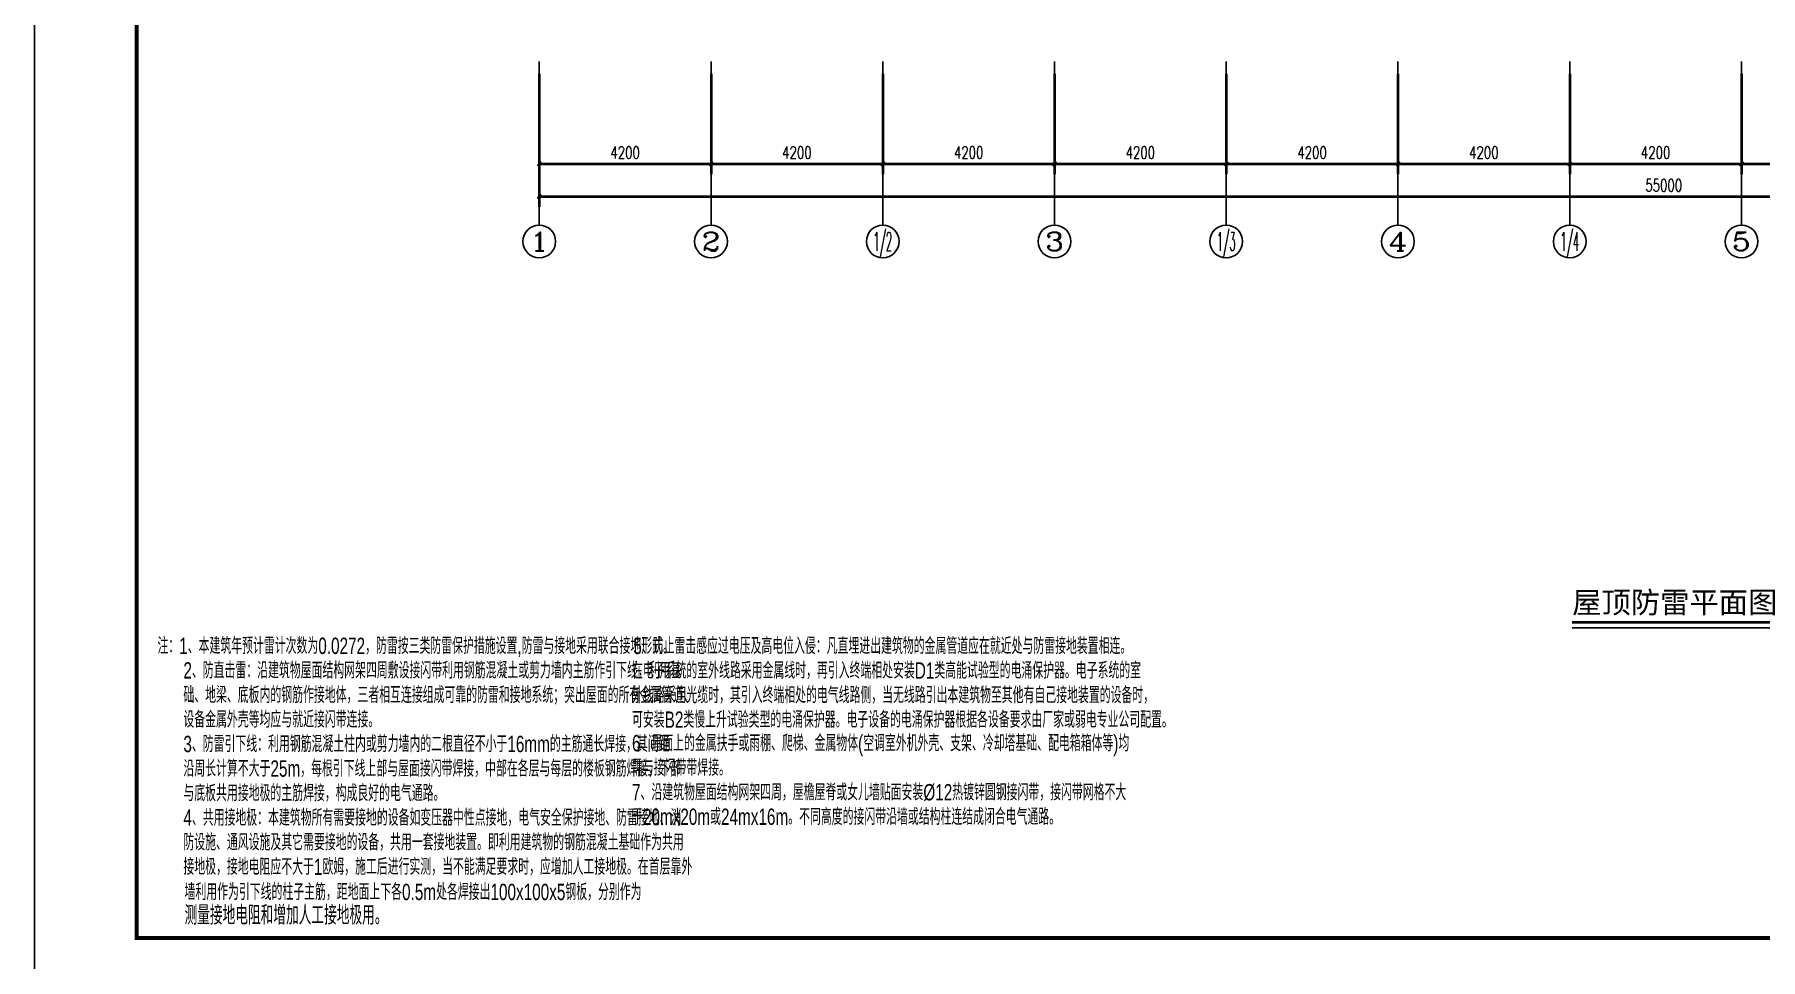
# Model space of a CAD drawing. Extents: x -24105 to 1725648, y 165513 to 982828.
# Drawn here: x 125533 to 167742, y 225388 to 248012 of the extents above; entities that cross this region are included whole.
import ezdxf
from ezdxf.enums import TextEntityAlignment as Align

# ---------------------------------------------------------------- set-up
doc = ezdxf.new("R2010")
doc.units = 0
doc.header["$LTSCALE"] = 1000
doc.header["$MEASUREMENT"] = 0
doc.layers.get('Defpoints').update_dxf_attribs({"color": 8})
for name, color, linetype in [('AXIS', 8, 'Continuous'), ('AXIS_TEXT', 8, 'Continuous'), ('C-AXIS(轴号)', 8, 'Continuous'), ('C-AXIS-T(字)', 8, 'Continuous'), ('DIM-照明', 3, 'Continuous'), ('DIM_SYMB', 8, 'Continuous'), ('图框', 140, 'Continuous')]:
    doc.layers.add(name, color=color, linetype=linetype)
doc.layers.add('WALL', color=8, linetype='Continuous', lineweight=40)
doc.styles.add('_TCH_AXIS', font='COMPLEX', dxfattribs={"bigfont": 'GBCBIG'})
doc.styles.add('_TCH_DIM_T3', font='SIMPLEX', dxfattribs={"width": 0.705882, "bigfont": 'GBCBIG'})
doc.styles.add('_TCH_LABEL', font='simhei.ttf')
doc.styles.add('COMPLEX', font='COMPLEX')
doc.styles.add('zjdz', font='zjdz-s.shx', dxfattribs={"width": 0.7, "bigfont": 'zjdz.shx'})
doc.dimstyles.new('_TCH_ARCH&&100', dxfattribs={"dimtxt": 297.5, "dimasz": 100, "dimexe": 250, "dimexo": 300, "dimgap": 126.25, "dimtad": 1, "dimdec": 0, "dimzin": 0, "dimdsep": 46, "dimtxsty": '_TCH_DIM_T3', "dimblk": 'ARCHTICK', "dimcen": 0.09, "dimclrt": 7, "dimazin": 2, "dimtfac": 1, "dimtdec": 0, "dimtix": 1, "dimtmove": 2, "dimatfit": 3, "dimfxl": 1, "dimtolj": 1, "dimtzin": 0, "dimarcsym": 0})

# ---------------------------------------------------------------- blocks, each defined once
blk = doc.blocks.new('_ArchTick')
at = {"color": 0, "linetype": 'ByBlock', "const_width": 0.4}
blk.add_lwpolyline([(-0.5, -0.5), (0.5, 0.5)], dxfattribs=at)
blk = doc.blocks.new('*D35')
at = {"layer": 'AXIS', "color": 0, "lineweight": -2, "transparency": 16777216}
for p, q in [((1484308, 980039), (1484308, 976789)), ((1539308, 980039), (1539308, 976789)), ((1484308, 977039), (1539308, 977039))]:
    blk.add_line(p, q, dxfattribs=at)
at = {"layer": 'Defpoints', "color": 0, "transparency": 16777216}
for p in [(1484308, 980339), (1539308, 980339), (1539308, 977039)]:
    blk.add_point(p, dxfattribs=at)
at = {"layer": 'AXIS', "color": 0, "lineweight": -2, "transparency": 16777216, "xscale": 100, "yscale": 100, "zscale": 100, "rotation": 180}
blk.add_blockref('_ArchTick', (1484308, 977039), dxfattribs=at)
at = {"layer": 'AXIS', "color": 0, "lineweight": -2, "transparency": 16777216, "xscale": 100, "yscale": 100, "zscale": 100}
blk.add_blockref('_ArchTick', (1539308, 977039), dxfattribs=at)
at = {"layer": 'AXIS', "color": 7, "transparency": 16777216, "insert": (1511808, 977314), "char_height": 297.5, "attachment_point": 5, "style": '_TCH_DIM_T3'}
blk.add_mtext('\\A1;55000', dxfattribs=at)
blk = doc.blocks.new('*D40')
at = {"layer": 'AXIS', "color": 0, "lineweight": -2, "transparency": 16777216}
for p, q in [((1513708, 980039), (1513708, 977589)), ((1523108, 980039), (1523108, 977589)), ((1513708, 977839), (1523108, 977839))]:
    blk.add_line(p, q, dxfattribs=at)
at = {"layer": 'Defpoints', "color": 0, "transparency": 16777216}
for p in [(1513708, 980339), (1523108, 980339), (1523108, 977839)]:
    blk.add_point(p, dxfattribs=at)
at = {"layer": 'AXIS', "color": 0, "lineweight": -2, "transparency": 16777216, "xscale": 100, "yscale": 100, "zscale": 100, "rotation": 180}
blk.add_blockref('_ArchTick', (1513708, 977839), dxfattribs=at)
at = {"layer": 'AXIS', "color": 0, "lineweight": -2, "transparency": 16777216, "xscale": 100, "yscale": 100, "zscale": 100}
blk.add_blockref('_ArchTick', (1523108, 977839), dxfattribs=at)
at = {"layer": 'AXIS', "color": 7, "transparency": 16777216, "insert": (1518408, 978114), "char_height": 297.5, "attachment_point": 5, "style": '_TCH_DIM_T3'}
blk.add_mtext('\\A1;9400', dxfattribs=at)
blk = doc.blocks.new('*D41')
at = {"layer": 'AXIS', "color": 0, "lineweight": -2, "transparency": 16777216}
for p, q in [((1509508, 980039), (1509508, 977589)), ((1513708, 980039), (1513708, 977589)), ((1509508, 977839), (1513708, 977839))]:
    blk.add_line(p, q, dxfattribs=at)
at = {"layer": 'Defpoints', "color": 0, "transparency": 16777216}
for p in [(1509508, 980339), (1513708, 980339), (1513708, 977839)]:
    blk.add_point(p, dxfattribs=at)
at = {"layer": 'AXIS', "color": 0, "lineweight": -2, "transparency": 16777216, "xscale": 100, "yscale": 100, "zscale": 100, "rotation": 180}
blk.add_blockref('_ArchTick', (1509508, 977839), dxfattribs=at)
at = {"layer": 'AXIS', "color": 0, "lineweight": -2, "transparency": 16777216, "xscale": 100, "yscale": 100, "zscale": 100}
blk.add_blockref('_ArchTick', (1513708, 977839), dxfattribs=at)
at = {"layer": 'AXIS', "color": 7, "transparency": 16777216, "insert": (1511608, 978114), "char_height": 297.5, "attachment_point": 5, "style": '_TCH_DIM_T3'}
blk.add_mtext('\\A1;4200', dxfattribs=at)
blk = doc.blocks.new('*D42')
at = {"layer": 'AXIS', "color": 0, "lineweight": -2, "transparency": 16777216}
for p, q in [((1505308, 980039), (1505308, 977589)), ((1509508, 980039), (1509508, 977589)), ((1505308, 977839), (1509508, 977839))]:
    blk.add_line(p, q, dxfattribs=at)
at = {"layer": 'Defpoints', "color": 0, "transparency": 16777216}
for p in [(1505308, 980339), (1509508, 980339), (1509508, 977839)]:
    blk.add_point(p, dxfattribs=at)
at = {"layer": 'AXIS', "color": 0, "lineweight": -2, "transparency": 16777216, "xscale": 100, "yscale": 100, "zscale": 100, "rotation": 180}
blk.add_blockref('_ArchTick', (1505308, 977839), dxfattribs=at)
at = {"layer": 'AXIS', "color": 0, "lineweight": -2, "transparency": 16777216, "xscale": 100, "yscale": 100, "zscale": 100}
blk.add_blockref('_ArchTick', (1509508, 977839), dxfattribs=at)
at = {"layer": 'AXIS', "color": 7, "transparency": 16777216, "insert": (1507408, 978114), "char_height": 297.5, "attachment_point": 5, "style": '_TCH_DIM_T3'}
blk.add_mtext('\\A1;4200', dxfattribs=at)
blk = doc.blocks.new('*D43')
at = {"layer": 'AXIS', "color": 0, "lineweight": -2, "transparency": 16777216}
for p, q in [((1501108, 980039), (1501108, 977589)), ((1505308, 980039), (1505308, 977589)), ((1501108, 977839), (1505308, 977839))]:
    blk.add_line(p, q, dxfattribs=at)
at = {"layer": 'Defpoints', "color": 0, "transparency": 16777216}
for p in [(1501108, 980339), (1505308, 980339), (1505308, 977839)]:
    blk.add_point(p, dxfattribs=at)
at = {"layer": 'AXIS', "color": 0, "lineweight": -2, "transparency": 16777216, "xscale": 100, "yscale": 100, "zscale": 100, "rotation": 180}
blk.add_blockref('_ArchTick', (1501108, 977839), dxfattribs=at)
at = {"layer": 'AXIS', "color": 0, "lineweight": -2, "transparency": 16777216, "xscale": 100, "yscale": 100, "zscale": 100}
blk.add_blockref('_ArchTick', (1505308, 977839), dxfattribs=at)
at = {"layer": 'AXIS', "color": 7, "transparency": 16777216, "insert": (1503208, 978114), "char_height": 297.5, "attachment_point": 5, "style": '_TCH_DIM_T3'}
blk.add_mtext('\\A1;4200', dxfattribs=at)
blk = doc.blocks.new('*D44')
at = {"layer": 'AXIS', "color": 0, "lineweight": -2, "transparency": 16777216}
for p, q in [((1496908, 980039), (1496908, 977589)), ((1501108, 980039), (1501108, 977589)), ((1496908, 977839), (1501108, 977839))]:
    blk.add_line(p, q, dxfattribs=at)
at = {"layer": 'Defpoints', "color": 0, "transparency": 16777216}
for p in [(1496908, 980339), (1501108, 980339), (1501108, 977839)]:
    blk.add_point(p, dxfattribs=at)
at = {"layer": 'AXIS', "color": 0, "lineweight": -2, "transparency": 16777216, "xscale": 100, "yscale": 100, "zscale": 100, "rotation": 180}
blk.add_blockref('_ArchTick', (1496908, 977839), dxfattribs=at)
at = {"layer": 'AXIS', "color": 0, "lineweight": -2, "transparency": 16777216, "xscale": 100, "yscale": 100, "zscale": 100}
blk.add_blockref('_ArchTick', (1501108, 977839), dxfattribs=at)
at = {"layer": 'AXIS', "color": 7, "transparency": 16777216, "insert": (1499008, 978114), "char_height": 297.5, "attachment_point": 5, "style": '_TCH_DIM_T3'}
blk.add_mtext('\\A1;4200', dxfattribs=at)
blk = doc.blocks.new('*D45')
at = {"layer": 'AXIS', "color": 0, "lineweight": -2, "transparency": 16777216}
for p, q in [((1492708, 980039), (1492708, 977589)), ((1496908, 980039), (1496908, 977589)), ((1492708, 977839), (1496908, 977839))]:
    blk.add_line(p, q, dxfattribs=at)
at = {"layer": 'Defpoints', "color": 0, "transparency": 16777216}
for p in [(1492708, 980339), (1496908, 980339), (1496908, 977839)]:
    blk.add_point(p, dxfattribs=at)
at = {"layer": 'AXIS', "color": 0, "lineweight": -2, "transparency": 16777216, "xscale": 100, "yscale": 100, "zscale": 100, "rotation": 180}
blk.add_blockref('_ArchTick', (1492708, 977839), dxfattribs=at)
at = {"layer": 'AXIS', "color": 0, "lineweight": -2, "transparency": 16777216, "xscale": 100, "yscale": 100, "zscale": 100}
blk.add_blockref('_ArchTick', (1496908, 977839), dxfattribs=at)
at = {"layer": 'AXIS', "color": 7, "transparency": 16777216, "insert": (1494808, 978114), "char_height": 297.5, "attachment_point": 5, "style": '_TCH_DIM_T3'}
blk.add_mtext('\\A1;4200', dxfattribs=at)
blk = doc.blocks.new('*D46')
at = {"layer": 'AXIS', "color": 0, "lineweight": -2, "transparency": 16777216}
for p, q in [((1488508, 980039), (1488508, 977589)), ((1492708, 980039), (1492708, 977589)), ((1488508, 977839), (1492708, 977839))]:
    blk.add_line(p, q, dxfattribs=at)
at = {"layer": 'Defpoints', "color": 0, "transparency": 16777216}
for p in [(1488508, 980339), (1492708, 980339), (1492708, 977839)]:
    blk.add_point(p, dxfattribs=at)
at = {"layer": 'AXIS', "color": 0, "lineweight": -2, "transparency": 16777216, "xscale": 100, "yscale": 100, "zscale": 100, "rotation": 180}
blk.add_blockref('_ArchTick', (1488508, 977839), dxfattribs=at)
at = {"layer": 'AXIS', "color": 0, "lineweight": -2, "transparency": 16777216, "xscale": 100, "yscale": 100, "zscale": 100}
blk.add_blockref('_ArchTick', (1492708, 977839), dxfattribs=at)
at = {"layer": 'AXIS', "color": 7, "transparency": 16777216, "insert": (1490608, 978114), "char_height": 297.5, "attachment_point": 5, "style": '_TCH_DIM_T3'}
blk.add_mtext('\\A1;4200', dxfattribs=at)
blk = doc.blocks.new('*D47')
at = {"layer": 'AXIS', "color": 0, "lineweight": -2, "transparency": 16777216}
for p, q in [((1484308, 980039), (1484308, 977589)), ((1488508, 980039), (1488508, 977589)), ((1484308, 977839), (1488508, 977839))]:
    blk.add_line(p, q, dxfattribs=at)
at = {"layer": 'Defpoints', "color": 0, "transparency": 16777216}
for p in [(1484308, 980339), (1488508, 980339), (1488508, 977839)]:
    blk.add_point(p, dxfattribs=at)
at = {"layer": 'AXIS', "color": 0, "lineweight": -2, "transparency": 16777216, "xscale": 100, "yscale": 100, "zscale": 100, "rotation": 180}
blk.add_blockref('_ArchTick', (1484308, 977839), dxfattribs=at)
at = {"layer": 'AXIS', "color": 0, "lineweight": -2, "transparency": 16777216, "xscale": 100, "yscale": 100, "zscale": 100}
blk.add_blockref('_ArchTick', (1488508, 977839), dxfattribs=at)
at = {"layer": 'AXIS', "color": 7, "transparency": 16777216, "insert": (1486408, 978114), "char_height": 297.5, "attachment_point": 5, "style": '_TCH_DIM_T3'}
blk.add_mtext('\\A1;4200', dxfattribs=at)
blk = doc.blocks.new('_AXISO')
blk.add_circle((0, 0), 0.5)
at = {"layer": 'AXIS_TEXT', "style": 'COMPLEX', "width": 1.041667}
blk.add_attdef('A', text='', height=0.56, dxfattribs=at).set_placement((-0.25, -0.28), (0.25, -0.28), align=Align.FIT)
blk = doc.blocks.new('ASDFSADFGSDFHH')
at = {"layer": 'C-AXIS(轴号)', "color": 8}
for p, q in [((1484307.9, 980339.4), (1484307.9, 976339.4)), ((1488507.9, 980339.4), (1488507.9, 976339.4)), ((1492707.9, 980339.4), (1492707.9, 976339.4)), ((1496907.9, 980339.4), (1496907.9, 976339.4)), ((1501107.9, 980339.4), (1501107.9, 976339.4)), ((1505307.9, 980339.4), (1505307.9, 976339.4)), ((1509507.9, 980339.4), (1509507.9, 976339.4)), ((1513707.9, 980339.4), (1513707.9, 976339.4))]:
    blk.add_line(p, q, dxfattribs=at)
ref = blk.add_blockref('_AXISO', (1484307.9, 975939.4), dxfattribs=dict(at, xscale=800, yscale=800, zscale=800))
ref.add_attrib('A', '1', dxfattribs={"layer": 'C-AXIS-T(字)', "height": 452.5, "style": '_TCH_AXIS', "width": 2.333333}).set_placement((1484081.7, 975713.1), (1484534.2, 975713.1), align=Align.FIT)
ref = blk.add_blockref('_AXISO', (1488507.9, 975939.4), dxfattribs=dict(at, xscale=800, yscale=800, zscale=800))
ref.add_attrib('A', '2', dxfattribs={"layer": 'C-AXIS-T(字)', "height": 452.5, "style": '_TCH_AXIS', "width": 1.5}).set_placement((1488281.7, 975713.1), (1488734.2, 975713.1), align=Align.FIT)
ref = blk.add_blockref('_AXISO', (1492707.9, 975939.4), dxfattribs=dict(at, xscale=800, yscale=800, zscale=800))
ref.add_attrib('A', '1/2', dxfattribs={"layer": 'C-AXIS-T(字)', "height": 452.55, "style": '_TCH_AXIS', "width": 0.411765}).set_placement((1492481.7, 975713.1), (1492934.2, 975713.1), align=Align.FIT)
ref = blk.add_blockref('_AXISO', (1496907.9, 975939.4), dxfattribs=dict(at, xscale=800, yscale=800, zscale=800))
ref.add_attrib('A', '3', dxfattribs={"layer": 'C-AXIS-T(字)', "height": 452.5, "style": '_TCH_AXIS', "width": 1.5}).set_placement((1496681.7, 975713.1), (1497134.2, 975713.1), align=Align.FIT)
ref = blk.add_blockref('_AXISO', (1501107.9, 975939.4), dxfattribs=dict(at, xscale=800, yscale=800, zscale=800))
ref.add_attrib('A', '1/3', dxfattribs={"layer": 'C-AXIS-T(字)', "height": 452.55, "style": '_TCH_AXIS', "width": 0.411765}).set_placement((1500881.7, 975713.1), (1501334.2, 975713.1), align=Align.FIT)
ref = blk.add_blockref('_AXISO', (1505307.9, 975939.4), dxfattribs=dict(at, xscale=800, yscale=800, zscale=800))
ref.add_attrib('A', '4', dxfattribs={"layer": 'C-AXIS-T(字)', "height": 452.5, "style": '_TCH_AXIS', "width": 1.3125}).set_placement((1505081.7, 975713.1), (1505534.2, 975713.1), align=Align.FIT)
ref = blk.add_blockref('_AXISO', (1509507.9, 975939.4), dxfattribs=dict(at, xscale=800, yscale=800, zscale=800))
ref.add_attrib('A', '1/4', dxfattribs={"layer": 'C-AXIS-T(字)', "height": 452.55, "style": '_TCH_AXIS', "width": 0.396226}).set_placement((1509281.7, 975713.1), (1509734.2, 975713.1), align=Align.FIT)
ref = blk.add_blockref('_AXISO', (1513707.9, 975939.4), dxfattribs=dict(at, xscale=800, yscale=800, zscale=800))
ref.add_attrib('A', '5', dxfattribs={"layer": 'C-AXIS-T(字)', "height": 452.5, "style": '_TCH_AXIS', "width": 1.5}).set_placement((1513481.7, 975713.1), (1513934.2, 975713.1), align=Align.FIT)
at = {"layer": 'AXIS', "color": 8}
for p1, p2, distance, picture, middle in [((1484307.9, 980339.4), (1539307.9, 980339.4), -3300, '*D35', (1511807.9, 977314.4)), ((1484307.9, 980339.4), (1488507.9, 980339.4), -2500, '*D47', (1486407.9, 978114.4)), ((1488507.9, 980339.4), (1492707.9, 980339.4), -2500, '*D46', (1490607.9, 978114.4)), ((1492707.9, 980339.4), (1496907.9, 980339.4), -2500, '*D45', (1494807.9, 978114.4)), ((1496907.9, 980339.4), (1501107.9, 980339.4), -2500, '*D44', (1499007.9, 978114.4)), ((1501107.9, 980339.4), (1505307.9, 980339.4), -2500, '*D43', (1503207.9, 978114.4)), ((1505307.9, 980339.4), (1509507.9, 980339.4), -2500, '*D42', (1507407.9, 978114.4)), ((1509507.9, 980339.4), (1513707.9, 980339.4), -2500, '*D41', (1511607.9, 978114.4)), ((1513707.9, 980339.4), (1523107.9, 980339.4), -2500, '*D40', (1518407.9, 978114.4))]:
    dim = blk.add_aligned_dim(p1=p1, p2=p2, distance=distance, dimstyle='_TCH_ARCH&&100', dxfattribs=at)
    dim.commit()
    dim.dimension.update_dxf_attribs({"geometry": picture, "text_midpoint": middle})

msp = doc.modelspace()

# ---------------------------------------------------------------- linework, layer by layer
at = {"layer": 'DIM_SYMB', "const_width": 70}
msp.add_lwpolyline([(163137, 233636), (170122, 233636)], dxfattribs=at)
at = {"layer": 'DIM_SYMB'}
msp.add_lwpolyline([(163137, 233496), (170122, 233496)], dxfattribs=at)
at = {"layer": '图框'}
msp.add_lwpolyline([(125533, 224913), (209633, 224913), (209633, 284313), (125533, 284313)], close=True, dxfattribs=at)
at = {"layer": '图框', "const_width": 100}
msp.add_lwpolyline([(128033, 225913), (208633, 225913), (208633, 283313), (128033, 283313)], close=True, dxfattribs=at)

# ---------------------------------------------------------------- block references
at = {"layer": 'WALL'}
msp.add_blockref('ASDFSADFGSDFHH', (-1346431, -732989), dxfattribs=at)

# ---------------------------------------------------------------- texts
at = {"layer": 'DIM-照明', "color": 7, "linetype": 'Continuous', "style": 'zjdz', "width": 0.7}
for s, height, p in [('注：1、本建筑年预计雷计次数为0.0272，防雷按三类防雷保护措施设置,防雷与接地采用联合接地形式。', 400, (128540, 232860)), ('5、防止雷击感应过电压及高电位入侵：凡直埋进出建筑物的金属管道应在就近处与防雷接地装置相连。', 400, (140176, 232857)), ('2、防直击雷：沿建筑物屋面结构网架四周敷设接闪带利用钢筋混凝土或剪力墙内主筋作引下线，利用基', 400, (129174, 232260)), ('在电子系统的室外线路采用金属线时，再引入终端相处安装D1类高能试验型的电涌保护器。电子系统的室', 400, (140145, 232256)), ('础、地梁、底板内的钢筋作接地体，三者相互连接组成可靠的防雷和接地系统；突出屋面的所有金属管道、', 400, (129174, 231659)), ('外线路采用光缆时，其引入终端相处的电气线路侧，当无线路引出本建筑物至其他有自己接地装置的设备时，', 400, (140145, 231655)), ('设备金属外壳等均应与就近接闪带连接。', 400, (129174, 231059)), ('可安装B2类慢上升试验类型的电涌保护器。电子设备的电涌保护器根据各设备要求由厂家或弱电专业公司配置。', 400, (140145, 231055)), ('3、防雷引下线：利用钢筋混凝土柱内或剪力墙内的二根直径不小于16mm的主筋通长焊接，其间距', 400, (129174, 230459)), ('6、屋面上的金属扶手或雨棚、爬梯、金属物体(空调室外机外壳、支架、冷却塔基础、配电箱箱体等)均', 400, (140145, 230480)), ('沿周长计算不大于25m，每根引下线上部与屋面接闪带焊接，中部在各层与每层的楼板钢筋焊接，下部', 400, (129174, 229858)), ('需与接闪带带焊接。', 400, (140145, 229880)), ('与底板共用接地极的主筋焊接，构成良好的电气通路。', 400, (129174, 229258)), ('7、沿建筑物屋面结构网架四周，屋檐屋脊或女儿墙贴面安装%%C12热镀锌圆钢接闪带，接闪带网格不大', 400, (140145, 229279)), ('4、共用接地极：本建筑物所有需要接地的设备如变压器中性点接地，电气安全保护接地、防雷接地、消', 400, (129174, 228658)), ('于20mx20m或24mx16m。不同高度的接闪带沿墙或结构柱连结成闭合电气通路。', 400, (140145, 228679)), ('防设施、通风设施及其它需要接地的设备，共用一套接地装置。即利用建筑物的钢筋混凝土基础作为共用', 400, (129174, 228057)), ('接地极，接地电阻应不大于1欧姆，施工后进行实测，当不能满足要求时，应增加人工接地极。在首层靠外', 400, (129174, 227457)), ('墙利用作为引下线的柱子主筋，距地面上下各0.5m处各焊接出100x100x5钢板，分别作为', 400, (129201, 226840)), ('测量接地电阻和增加人工接地极用。', 466.67, (129201, 226239))]:
    msp.add_text(s, height=height, dxfattribs=at).set_placement(p)
at = {"layer": 'DIM_SYMB', "color": 7, "style": '_TCH_LABEL'}
msp.add_text('屋顶防雷平面图', height=525.7, dxfattribs=at).set_placement((163137, 233859))

doc.saveas('drawing.dxf')
